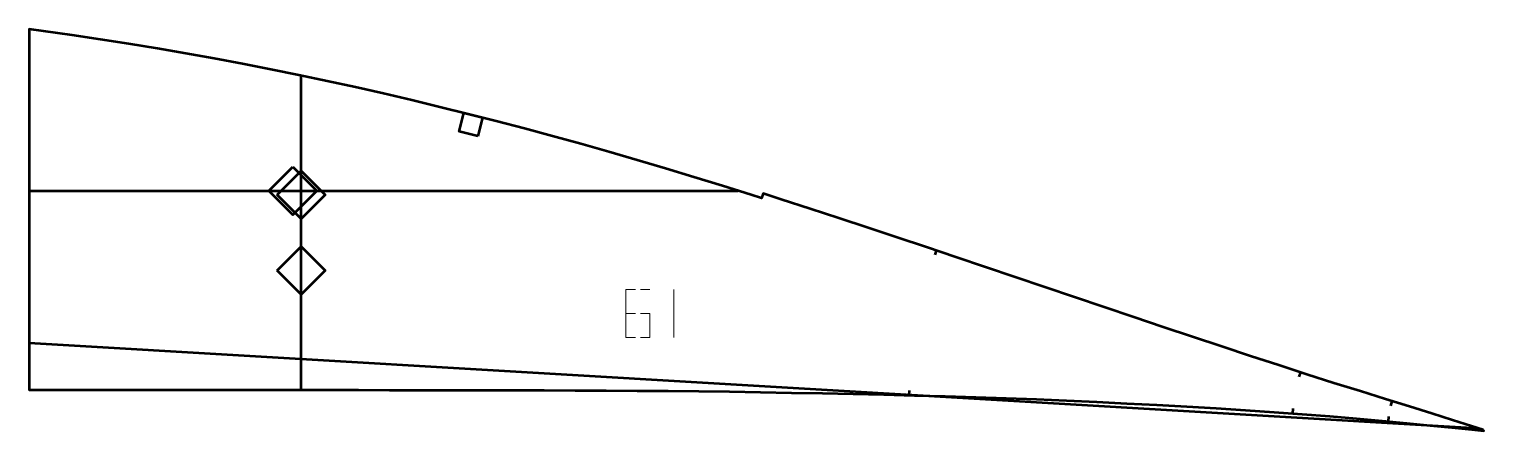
# Model space of a CAD drawing. Header units: metres. Extents: x 315 to 619, y 150 to 234.
import ezdxf

# ---------------------------------------------------------------- set-up
doc = ezdxf.new("R2010")
doc.units = ezdxf.units.M
doc.layers.add('Layer', color=1, linetype='Continuous', lineweight=50)
doc.layers.add('NumLabel', color=1, linetype='Continuous', lineweight=15)

msp = doc.modelspace()

# ---------------------------------------------------------------- linework, layer by layer
at = {"layer": 'Layer', "color": 7}
for p, q in [((372.1, 158.55), (372.1, 223.98)), ((372.1, 193.13), (372.1, 205.13)), ((315.39, 200), (463.13, 200)), ((364.35, 200), (376.35, 200)), ((372.1, 177.4), (372.1, 189.4)), ((315.39, 168.36), (617.25, 150.59))]:
    msp.add_line(p, q, dxfattribs=at)
at = {"layer": 'Layer'}
for p, q in [((504.39, 187.58), (504.08, 186.63)), ((580.27, 162.2), (579.98, 161.25)), ((498.78, 158.42), (498.72, 157.42)), ((578.72, 154.62), (578.64, 153.62)), ((599.34, 156.18), (599.06, 155.23)), ((598.65, 152.96), (598.57, 151.97))]:
    msp.add_line(p, q, dxfattribs=at)
for points in [[(618.38, 150.23), (615.95, 150.99), (611.98, 152.24), (607.66, 153.6), (603, 155.05), (598.02, 156.59), (592.77, 158.23), (587.28, 159.96), (581.61, 161.77), (575.8, 163.65), (569.88, 165.58), (563.88, 167.55), (557.82, 169.56), (551.71, 171.6), (545.57, 173.67), (539.39, 175.76), (533.21, 177.85), (527.02, 179.94), (520.84, 182.04), (514.66, 184.12), (508.51, 186.19), (502.39, 188.25), (496.28, 190.29), (490.2, 192.31), (484.14, 194.3), (478.11, 196.27), (472.1, 198.21), (468.32, 199.41), (468.01, 198.46), (465.81, 199.16), (459.85, 201.03), (453.92, 202.86), (448, 204.64), (442.1, 206.39), (436.21, 208.1), (430.33, 209.77), (424.46, 211.39), (418.6, 212.97), (412.73, 214.51), (406.87, 216), (401, 217.46), (395.13, 218.87), (389.26, 220.24), (383.39, 221.56), (377.51, 222.84), (371.62, 224.08), (365.74, 225.28), (359.84, 226.43), (353.94, 227.54), (348.03, 228.61), (342.12, 229.63), (336.2, 230.61), (330.27, 231.54), (324.34, 232.43), (318.4, 233.28), (315.39, 233.69), (315.39, 158.56), (318.68, 158.56), (325.25, 158.56), (331.8, 158.56), (338.34, 158.56), (344.89, 158.57), (351.42, 158.57), (357.94, 158.57), (364.47, 158.56), (371, 158.55), (377.51, 158.55), (383.99, 158.52), (390.46, 158.49), (396.92, 158.46), (403.36, 158.44), (409.8, 158.45), (416.25, 158.45), (422.69, 158.44), (429.15, 158.42), (435.63, 158.38), (442.09, 158.35), (448.54, 158.31), (454.95, 158.25), (461.36, 158.16), (467.8, 158.06), (474.25, 157.95), (480.68, 157.84), (487.08, 157.72), (493.45, 157.57), (499.84, 157.39), (506.24, 157.2), (512.63, 157.01), (518.97, 156.81), (525.27, 156.58), (531.54, 156.31), (537.84, 156.01), (544.14, 155.7), (550.4, 155.39), (556.61, 155.05), (562.75, 154.69), (568.82, 154.3), (574.81, 153.9), (580.68, 153.48), (586.4, 153.03), (591.96, 152.57), (597.33, 152.08), (602.47, 151.6), (607.33, 151.13), (611.84, 150.69), (615.98, 150.26), (618.51, 149.99), (618.38, 150.23)], [(408.88, 211.36), (405.01, 212.35), (406, 216.23), (409.87, 215.24), (408.88, 211.36)], [(370.35, 205), (375.35, 200), (370.35, 195), (365.35, 200), (370.35, 205)], [(367.1, 199.13), (372.1, 204.13), (377.1, 199.13), (372.1, 194.13), (367.1, 199.13)], [(367.1, 183.4), (372.1, 188.4), (377.1, 183.4), (372.1, 178.4), (367.1, 183.4)]]:
    msp.add_lwpolyline(points, close=True, dxfattribs=at)
at = {"layer": 'NumLabel', "color": 1}
for points in [[(441.76, 179.46), (439.76, 179.46), (439.76, 169.46), (441.76, 169.46)], [(444.76, 179.46), (442.76, 179.46)], [(449.76, 179.46), (449.76, 169.46)], [(441.76, 174.46), (439.76, 174.46)], [(442.76, 169.46), (444.76, 169.46), (444.76, 174.46), (442.76, 174.46)]]:
    msp.add_lwpolyline(points, dxfattribs=at)

doc.saveas('drawing.dxf')
